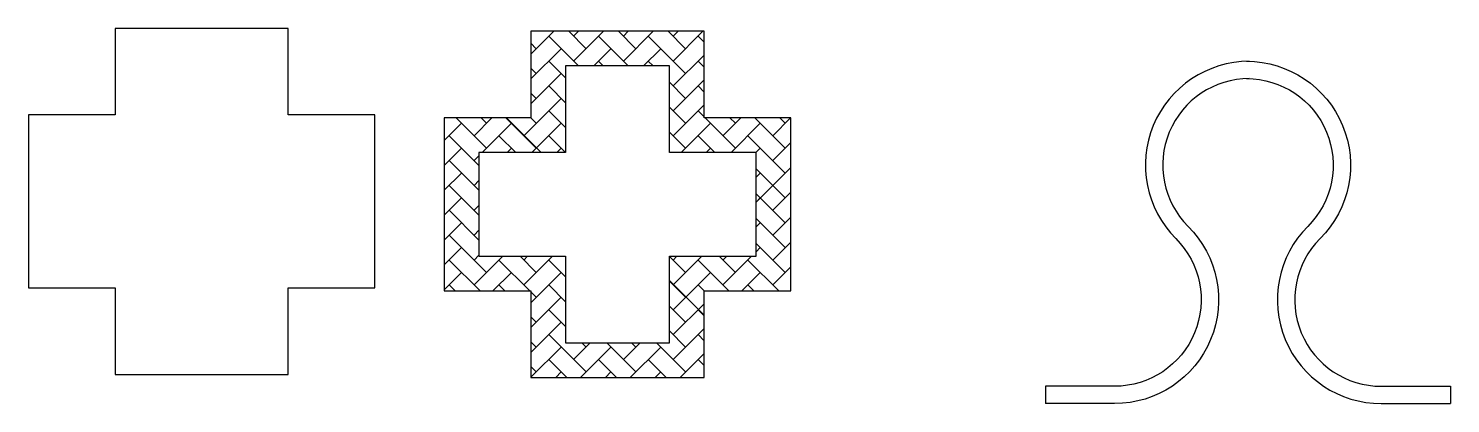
# Model space of a CAD drawing. Header units: millimetres. Extents: x 1748 to 2159, y 1259 to 1367.
import ezdxf

# ---------------------------------------------------------------- set-up
doc = ezdxf.new("R2010")
doc.units = ezdxf.units.MM

msp = doc.modelspace()

# ---------------------------------------------------------------- hatches: boundary and pattern name
h = msp.add_hatch()
h.set_pattern_fill('AR-HBONE', color=256)
h.set_pattern_definition([(45, (-76.97, 0), (0, 143.684), [304.8, -101.6]), (135, (-5.13, 71.84), (1e-14, 143.684), [304.8, -101.6])])
h.paths.add_polyline_path([(1893.54, 1266.43), (1943.54, 1266.43), (1943.54, 1291.43), (1968.54, 1291.43), (1968.54, 1341.43), (1943.54, 1341.43), (1943.54, 1366.43), (1893.54, 1366.43), (1893.54, 1341.43), (1868.54, 1341.43), (1868.54, 1291.43), (1893.54, 1291.43)])
h.paths.add_polyline_path([(1903.54, 1301.43), (1878.54, 1301.43), (1878.54, 1331.43), (1903.54, 1331.43), (1903.54, 1356.43), (1933.54, 1356.43), (1933.54, 1331.43), (1958.54, 1331.43), (1958.54, 1301.43), (1933.54, 1301.43), (1933.54, 1276.43), (1903.54, 1276.43)], flags=16)
h = msp.add_hatch()
h.set_pattern_fill('AR-HBONE', color=256, scale=0.05)
h.set_pattern_definition([(45, (-76.9735, 0), (0, 7.184205), [15.24, -5.08]), (135, (-73.3814, 3.592), (7e-16, 7.184205), [15.24, -5.08])])
h.paths.add_polyline_path([(1893.54, 1341.43), (1868.54, 1341.43), (1868.54, 1291.43), (1893.54, 1291.43), (1893.54, 1266.43), (1943.54, 1266.43), (1943.54, 1291.43), (1968.54, 1291.43), (1968.54, 1341.43), (1943.54, 1341.43), (1943.54, 1366.43), (1893.54, 1366.43)])
h.paths.add_polyline_path([(1903.54, 1331.43), (1903.54, 1356.43), (1933.54, 1356.43), (1933.54, 1331.43), (1958.54, 1331.43), (1958.54, 1301.43), (1933.54, 1301.43), (1933.54, 1276.43), (1903.54, 1276.43), (1903.54, 1301.43), (1878.54, 1301.43), (1878.54, 1331.43)], flags=16)

# ---------------------------------------------------------------- linework, layer by layer
for p, q in [((2042.07, 1263.87), (2042.07, 1258.87)), ((2159.06, 1263.87), (2159.06, 1258.87))]:
    msp.add_line(p, q)
for points in [[(1823.47, 1342.27), (1823.47, 1367.27), (1773.47, 1367.27), (1773.47, 1342.27)], [(1773.47, 1342.27), (1748.47, 1342.27), (1748.47, 1292.27), (1773.47, 1292.27)], [(1823.47, 1292.27), (1848.47, 1292.27), (1848.47, 1342.27), (1823.47, 1342.27)], [(1773.47, 1292.27), (1773.47, 1267.27), (1823.47, 1267.27), (1823.47, 1292.27)]]:
    msp.add_lwpolyline(points)
for points in [[(1943.54, 1341.43), (1943.54, 1366.43), (1893.54, 1366.43), (1893.54, 1341.43), (1868.54, 1341.43), (1868.54, 1291.43), (1893.54, 1291.43), (1893.54, 1266.43), (1943.54, 1266.43), (1943.54, 1291.43), (1968.54, 1291.43), (1968.54, 1341.43)], [(1933.54, 1331.43), (1933.54, 1356.43), (1903.54, 1356.43), (1903.54, 1331.43), (1878.54, 1331.43), (1878.54, 1301.43), (1903.54, 1301.43), (1903.54, 1276.43), (1933.54, 1276.43), (1933.54, 1301.43), (1958.54, 1301.43), (1958.54, 1331.43)]]:
    msp.add_lwpolyline(points, close=True)
for points in [[(2100.96, 1357.76, 0.668179), (2079.74, 1306.55, -0.668179), (2062.07, 1263.87), (2042.07, 1263.87)], [(2100.17, 1357.76, -0.668179), (2121.38, 1306.55, 0.668179), (2139.06, 1263.87), (2159.06, 1263.87)], [(2100.96, 1352.76, 0.668179), (2083.28, 1310.08, -0.668179), (2062.07, 1258.87), (2042.07, 1258.87)], [(2100.17, 1352.76, -0.668179), (2117.85, 1310.08, 0.668179), (2139.06, 1258.87), (2159.06, 1258.87)]]:
    msp.add_lwpolyline(points, format="xyb")

doc.saveas('drawing.dxf')
